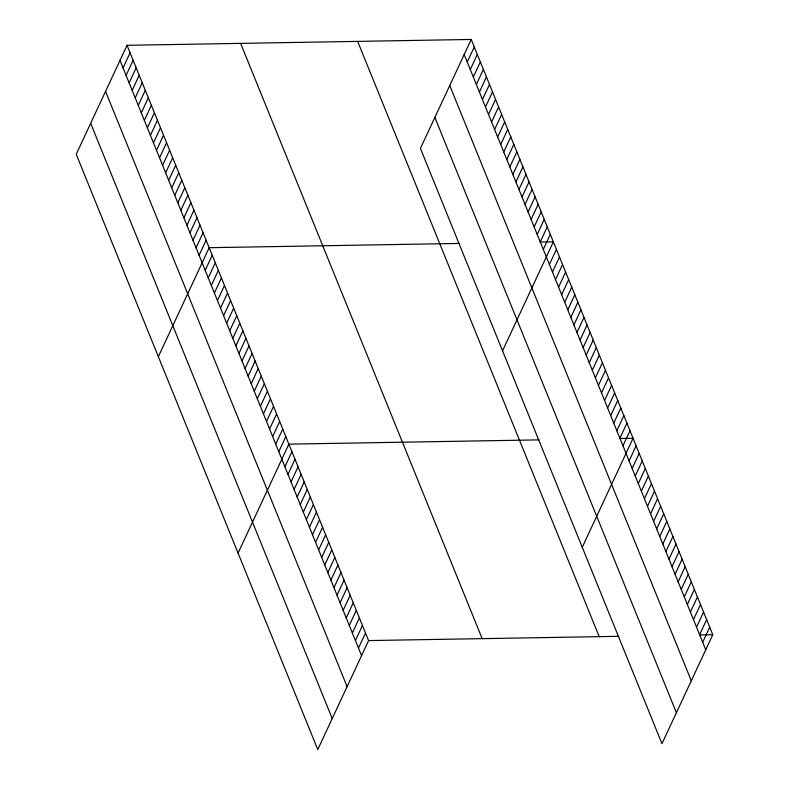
<?xml version="1.0" encoding="UTF-8"?>
<svg xmlns="http://www.w3.org/2000/svg" width="789" height="789" viewBox="0 0 789 789"><rect width="100%" height="100%" fill="white"/><g stroke="black" fill="none" stroke-linecap="round" stroke-linejoin="round"><path stroke-width="1.18" d="M127.039 45.308L76.227 154.279L317.77 749.55L368.581 640.579L127.039 45.308L471.23 39.45L712.773 634.721L661.961 743.692L420.419 148.421L471.23 39.45M123.054 67.884L130.086 52.804M126.092 75.379L133.124 60.299M129.13 82.875L136.172 67.795M132.177 90.37L139.209 75.29M135.215 97.866L142.247 82.786M138.262 105.361L145.294 90.281M141.3 112.857L148.332 97.777M144.338 120.352L151.38 105.272M147.385 127.857L154.417 112.768M150.423 135.353L157.455 120.263M153.47 142.848L160.502 127.759M156.508 150.344L163.54 135.254M159.546 157.839L166.587 142.75M162.593 165.335L169.625 150.245M165.631 172.83L172.663 157.741M168.678 180.326L175.71 165.236M171.716 187.821L178.748 172.732M174.754 195.317L181.795 180.237M177.801 202.812L184.833 187.733M180.839 210.308L187.871 195.228M183.886 217.803L190.918 202.724M186.924 225.299L193.956 210.219M189.962 232.794L197.003 217.715M193.009 240.29L200.041 225.21M196.047 247.785L203.079 232.706M199.094 255.281L206.126 240.201M158.352 356.667L209.164 247.697L459.435 243.436M205.199 270.341L212.231 255.251M208.266 277.896L215.298 262.806M211.334 285.45L218.366 270.361M214.391 293.005L221.433 277.915M217.458 300.56L224.49 285.47M220.525 308.114L227.557 293.025M223.593 315.669L230.625 300.579M226.66 323.224L233.692 308.144M229.727 330.778L236.759 315.699M232.785 338.333L239.826 323.253M235.852 345.888L242.894 330.808M238.919 353.442L245.951 338.363M241.986 360.997L249.018 345.917M245.054 368.552L252.085 353.472M248.121 376.116L255.153 361.027M251.188 383.671L258.22 368.581M254.245 391.226L261.287 376.136M257.313 398.78L264.345 383.691M260.38 406.335L267.412 391.245M263.447 413.89L270.479 398.8M266.514 421.444L273.546 406.355M269.582 428.999L276.614 413.919M272.639 436.554L279.681 421.474M275.706 444.108L282.738 429.029M278.773 451.663L285.805 436.583M238.061 553.109L288.873 444.138L539.143 439.877M467.246 62.035L474.278 46.946M284.908 466.772L291.94 451.693M470.283 69.531L477.315 54.441M287.975 474.327L295.007 459.247M473.321 77.026L480.363 61.936M291.033 481.892L298.074 466.802M476.369 84.522L483.401 69.432M294.1 489.446L301.142 474.357M479.406 92.017L486.438 76.927M297.167 497.001L304.199 481.911M482.454 99.513L489.486 84.423M300.234 504.556L307.266 489.466M485.491 107.008L492.523 91.918M488.529 114.504L495.571 99.414M303.301 512.11L310.333 497.021M491.577 121.999L498.609 106.909M306.369 519.665L313.401 504.575M494.614 129.495L501.646 114.415M309.436 527.22L316.468 512.13M497.662 136.99L504.694 121.91M312.493 534.774L319.535 519.695M500.699 144.486L507.731 129.406M315.561 542.329L322.593 527.249M503.737 151.981L510.779 136.901M318.628 549.884L325.66 534.804M506.785 159.477L513.817 144.397M321.695 557.438L328.727 542.359M509.822 166.972L516.854 151.892M324.762 564.993L331.794 549.913M512.87 174.468L519.902 159.388M327.829 572.548L334.861 557.468M515.907 181.963L522.939 166.883M330.887 580.102L337.929 565.023M518.945 189.459L525.987 174.379M333.954 587.667L340.986 572.577M521.993 196.954L529.024 181.874M337.021 595.222L344.053 580.132M525.03 204.459L532.062 189.37M340.089 602.776L347.121 587.687M528.078 211.955L535.11 196.865M343.156 610.331L350.188 595.241M531.115 219.45L538.147 204.361M346.223 617.886L353.255 602.796M534.153 226.946L541.195 211.856M349.28 625.44L356.322 610.351M537.201 234.441L544.232 219.352M352.348 632.995L359.389 617.905M540.238 241.937L547.27 226.847M355.415 640.55L362.447 625.47M543.286 249.432L550.318 234.343M358.482 648.104L365.514 633.025M502.544 350.819L553.355 241.838L540.248 242.065M549.391 264.483L556.423 249.393M552.458 272.037L559.49 256.958M555.515 279.592L562.557 264.512M558.582 287.147L565.624 272.067M561.65 294.701L568.682 279.622M564.717 302.256L571.749 287.176M567.784 309.811L574.816 294.731M570.851 317.365L577.883 302.286M573.919 324.93L580.951 309.84M576.976 332.485L584.018 317.395M580.043 340.039L587.075 324.95M583.11 347.594L590.142 332.504M586.178 355.149L593.21 340.059M589.245 362.703L596.277 347.614M592.312 370.258L599.344 355.168M595.37 377.813L602.411 362.733M598.437 385.367L605.469 370.288M601.504 392.922L608.536 377.842M604.571 400.477L611.603 385.397M607.638 408.031L614.67 392.952M610.706 415.586L617.738 400.506M613.763 423.141L620.805 408.061M616.83 430.705L623.872 415.616M619.898 438.26L626.93 423.17M622.965 445.815L629.997 430.725M582.252 547.26L633.064 438.28L619.957 438.506M629.099 460.924L636.131 445.834M632.167 468.479L639.198 453.389M635.224 476.033L642.266 460.944M638.291 483.588L645.323 468.508M641.358 491.143L648.39 476.063M644.426 498.697L651.458 483.618M647.493 506.252L654.525 491.172M650.56 513.807L657.592 498.727M653.617 521.361L660.659 506.282M656.685 528.916L663.717 513.836M659.752 536.481L666.784 521.391M662.819 544.035L669.851 528.946M665.886 551.59L672.918 536.5M668.954 559.145L675.986 544.055M672.011 566.699L679.053 551.61M675.078 574.254L682.12 559.164M678.145 581.809L685.177 566.719M681.213 589.363L688.245 574.284M684.28 596.918L691.312 581.838M687.347 604.473L694.379 589.393M690.414 612.027L697.446 596.948M693.472 619.582L700.514 604.502M696.539 627.137L703.571 612.057M699.606 634.691L706.638 619.612M702.674 642.256L709.706 627.166M368.581 640.579L618.852 636.319M699.665 634.948L712.773 634.721M464.198 54.53L705.741 649.811M449.75 85.518L691.292 680.789M434.867 117.443L676.41 712.714M357.654 41.383L599.186 636.654M240.625 43.375L482.168 638.646M120.007 60.388L361.549 655.659M105.558 91.376L347.101 686.647M90.676 123.291L332.218 718.562"/></g></svg>
